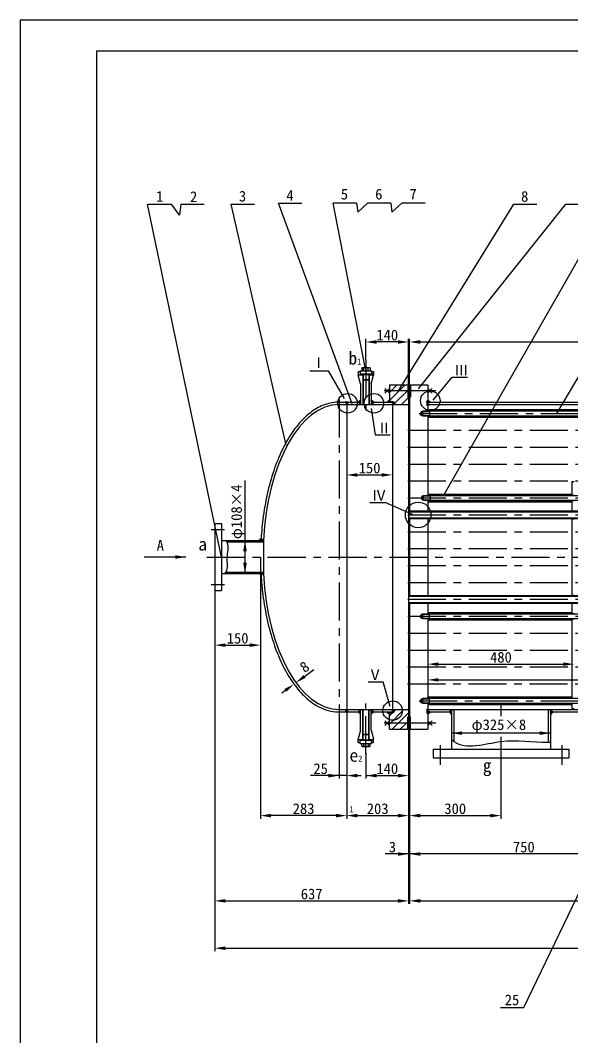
# Model space of a CAD drawing. Extents: x -6305 to 2454, y -6155 to 5940.
# Drawn here: x -6305 to -4496, y 2607 to 5940 of the extents above; entities that cross this region are included whole.
import ezdxf

# ---------------------------------------------------------------- set-up
doc = ezdxf.new("R2010")
doc.units = 0
doc.header["$LTSCALE"] = 50
doc.header["$MEASUREMENT"] = 0
doc.linetypes.add('CENTER', pattern=[50.8, 31.75, -6.35, 6.35, -6.35])
doc.linetypes.add('CENTERX2', pattern=[4, 2.5, -0.5, 0.5, -0.5])
doc.layers.get('0').update_dxf_attribs({"linetype": 'CONTINUOUS'})
doc.layers.get('DEFPOINTS').update_dxf_attribs({"linetype": 'CONTINUOUS'})
doc.layers.add('LAYER1', color=7, linetype='CONTINUOUS')
doc.styles.add('2', font='SIMKAI.TTF')
doc.styles.get("Standard").update_dxf_attribs({"font": 'SIMFANG.TTF'})
doc.styles.add('style1', font='SIMFANG.TTF')
doc.styles.add('yu', font='SIMKAI.TTF')
doc.dimstyles.get("Standard").update_dxf_attribs({"dimtxt": 35, "dimasz": 35, "dimexe": 10, "dimexo": 0, "dimgap": 5, "dimtad": 1, "dimdec": 0, "dimzin": 0, "dimdsep": 46, "dimtxsty": 'Standard', "dimcen": 0.09, "dimadec": 0, "dimazin": 0, "dimtfac": 1, "dimtdec": 0, "dimtofl": 0, "dimtmove": 0, "dimatfit": 3, "dimfxl": 0, "dimtolj": 1, "dimtzin": 0, "dimarcsym": 0})
doc.dimstyles.new('STANDARD_WS$7', dxfattribs={"dimscale": 100, "dimtxt": 0.18, "dimasz": 0.18, "dimexe": 0.18, "dimexo": 0.0625, "dimgap": 0.09, "dimtad": 0, "dimtih": 1, "dimtoh": 1, "dimdec": 4, "dimzin": 0, "dimdsep": 46, "dimtxsty": 'Standard', "dimcen": 0.09, "dimclrt": 4, "dimadec": 0, "dimazin": 0, "dimtfac": 1, "dimtdec": 4, "dimtofl": 0, "dimtmove": 0, "dimatfit": 3, "dimfxl": 0, "dimtolj": 1, "dimtzin": 0, "dimarcsym": 0})
pattern_1 = [(45, (-2.5, 0), (-0.0883883476, 0.0883883476), [])]
pattern_2 = [(45, (-2.5, 0), (-1.3258252, 1.3258252), []), (135, (-2.5, 0), (-1.3258252, -1.3258252), [])]
pattern_3 = [(45, (-2.5, 0), (-13.25825, 13.25825), [])]

# ---------------------------------------------------------------- blocks, each defined once
blk = doc.blocks.new('*D54')
at = {"color": 0, "lineweight": -2}
for p, q in [((-5028.2, 3657.5), (-5028.2, 3322)), ((-4728.2, 3487), (-4728.2, 3322)), ((-4993.2, 3332), (-4763.2, 3332))]:
    blk.add_line(p, q, dxfattribs=at)
at = {"color": 0}
for points in [[(-4993.2, 3337.9), (-4993.2, 3326.2), (-5028.2, 3332)], [(-4763.2, 3337.9), (-4763.2, 3326.2), (-4728.2, 3332)]]:
    blk.add_solid(points, dxfattribs=at)
at = {"layer": 'DEFPOINTS', "color": 0}
for p in [(-5028.2, 3657.5), (-4728.2, 3487), (-4728.2, 3332)]:
    blk.add_point(p, dxfattribs=at)
at = {"color": 0, "insert": (-4878.2, 3354.5), "char_height": 35, "attachment_point": 5}
blk.add_mtext('\\A1;300', dxfattribs=at)
blk = doc.blocks.new('*D57')
at = {"color": 0, "lineweight": -2}
for p, q in [((-5517.2, 3680), (-5517.2, 3322)), ((-5234.2, 3680), (-5234.2, 3322)), ((-5269.2, 3332), (-5482.2, 3332))]:
    blk.add_line(p, q, dxfattribs=at)
at = {"color": 0}
for points in [[(-5482.2, 3337.9), (-5482.2, 3326.2), (-5517.2, 3332)], [(-5269.2, 3337.9), (-5269.2, 3326.2), (-5234.2, 3332)]]:
    blk.add_solid(points, dxfattribs=at)
at = {"layer": 'DEFPOINTS', "color": 0}
for p in [(-5517.2, 3680), (-5234.2, 3680), (-5517.2, 3332)]:
    blk.add_point(p, dxfattribs=at)
at = {"color": 0, "insert": (-5375.7, 3354.5), "char_height": 35, "attachment_point": 5}
blk.add_mtext('\\A1;283', dxfattribs=at)
blk = doc.blocks.new('*D58')
at = {"color": 0, "lineweight": -2}
for p, q in [((-5171.2, 4826.7), (-5171.2, 4895.2)), ((-5066.2, 4885.2), (-5136.2, 4885.2)), ((-5031.2, 4702.5), (-5031.2, 4895.2))]:
    blk.add_line(p, q, dxfattribs=at)
at = {"color": 0}
for points in [[(-5136.2, 4891.1), (-5136.2, 4879.4), (-5171.2, 4885.2)], [(-5066.2, 4891.1), (-5066.2, 4879.4), (-5031.2, 4885.2)]]:
    blk.add_solid(points, dxfattribs=at)
at = {"layer": 'DEFPOINTS', "color": 0}
for p in [(-5171.2, 4885.2), (-5171.2, 4826.7), (-5031.2, 4702.5)]:
    blk.add_point(p, dxfattribs=at)
at = {"color": 0, "insert": (-5101.2, 4907.7), "char_height": 35, "attachment_point": 5}
blk.add_mtext('\\A1;140', dxfattribs=at)
blk = doc.blocks.new('*D60')
at = {"color": 0, "lineweight": -2}
for p, q in [((-5667.2, 4070), (-5667.2, 3881)), ((-5517.2, 4070), (-5517.2, 3881)), ((-5632.2, 3891), (-5552.2, 3891))]:
    blk.add_line(p, q, dxfattribs=at)
at = {"color": 0}
for points in [[(-5632.2, 3896.9), (-5632.2, 3885.2), (-5667.2, 3891)], [(-5552.2, 3896.9), (-5552.2, 3885.2), (-5517.2, 3891)]]:
    blk.add_solid(points, dxfattribs=at)
at = {"layer": 'DEFPOINTS', "color": 0}
for p in [(-5667.2, 4070), (-5517.2, 4070), (-5517.2, 3891)]:
    blk.add_point(p, dxfattribs=at)
at = {"color": 0, "insert": (-5592.2, 3913.5), "char_height": 35, "attachment_point": 5}
blk.add_mtext('\\A1;150', dxfattribs=at)
blk = doc.blocks.new('*D63')
at = {"color": 0, "lineweight": -2}
for p, q in [((-2028.2, 3332), (-2028.2, 3042.4)), ((-5028.2, 3206.2), (-5028.2, 3042.4)), ((-4993.2, 3052.4), (-2063.2, 3052.4))]:
    blk.add_line(p, q, dxfattribs=at)
at = {"color": 0}
for points in [[(-4993.2, 3058.3), (-4993.2, 3046.6), (-5028.2, 3052.4)], [(-2063.2, 3058.3), (-2063.2, 3046.6), (-2028.2, 3052.4)]]:
    blk.add_solid(points, dxfattribs=at)
at = {"layer": 'DEFPOINTS', "color": 0}
for p in [(-2028.2, 3332), (-5028.2, 3206.2), (-2028.2, 3052.4)]:
    blk.add_point(p, dxfattribs=at)
at = {"color": 0, "insert": (-3528.2, 3074.9), "char_height": 35, "attachment_point": 5}
blk.add_mtext('\\A1;3000', dxfattribs=at)
blk = doc.blocks.new('*D64')
at = {"color": 0, "lineweight": -2}
for p, q in [((-5234.2, 3345.2), (-5234.2, 3322)), ((-5031.2, 3345.2), (-5031.2, 3322)), ((-5199.2, 3332), (-5066.2, 3332))]:
    blk.add_line(p, q, dxfattribs=at)
at = {"color": 0}
for points in [[(-5199.2, 3337.9), (-5199.2, 3326.2), (-5234.2, 3332)], [(-5066.2, 3337.9), (-5066.2, 3326.2), (-5031.2, 3332)]]:
    blk.add_solid(points, dxfattribs=at)
at = {"layer": 'DEFPOINTS', "color": 0}
for p in [(-5234.2, 3345.2), (-5031.2, 3345.2), (-5031.2, 3332)]:
    blk.add_point(p, dxfattribs=at)
at = {"color": 0, "insert": (-5132.7, 3354.5), "char_height": 35, "attachment_point": 5}
blk.add_mtext('\\A1;203', dxfattribs=at)
blk = doc.blocks.new('*D66')
at = {"color": 0, "lineweight": -2}
for p, q in [((-5031.2, 3196), (-5031.2, 3042.4)), ((-5667.2, 3071.8), (-5667.2, 3042.4)), ((-5632.2, 3052.4), (-5066.2, 3052.4))]:
    blk.add_line(p, q, dxfattribs=at)
at = {"color": 0}
for points in [[(-5632.2, 3058.3), (-5632.2, 3046.6), (-5667.2, 3052.4)], [(-5066.2, 3058.3), (-5066.2, 3046.6), (-5031.2, 3052.4)]]:
    blk.add_solid(points, dxfattribs=at)
at = {"layer": 'DEFPOINTS', "color": 0}
for p in [(-5031.2, 3196), (-5667.2, 3071.8), (-5031.2, 3052.4)]:
    blk.add_point(p, dxfattribs=at)
at = {"color": 0, "insert": (-5349.2, 3074.9), "char_height": 35, "attachment_point": 5}
blk.add_mtext('\\A1;637', dxfattribs=at)
blk = doc.blocks.new('*D67')
at = {"color": 0, "lineweight": -2}
for p, q in [((-5028.2, 4702.5), (-5028.2, 4895.2)), ((-4993.2, 4885.2), (-3563.2, 4885.2)), ((-3528.2, 4885.2), (-3528.2, 4895.2))]:
    blk.add_line(p, q, dxfattribs=at)
at = {"color": 0}
for points in [[(-4993.2, 4891.1), (-4993.2, 4879.4), (-5028.2, 4885.2)], [(-3563.2, 4891.1), (-3563.2, 4879.4), (-3528.2, 4885.2)]]:
    blk.add_solid(points, dxfattribs=at)
at = {"layer": 'DEFPOINTS', "color": 0}
for p in [(-3528.2, 4885.2), (-3528.2, 4885.2), (-5028.2, 4702.5)]:
    blk.add_point(p, dxfattribs=at)
at = {"color": 0, "insert": (-4278.2, 4907.7), "char_height": 35, "attachment_point": 5}
blk.add_mtext('\\A1;1500', dxfattribs=at)

msp = doc.modelspace()

# ---------------------------------------------------------------- hatches: boundary and pattern name
h = msp.add_hatch()
h.set_pattern_fill('ANSI31', color=4, scale=150, style=0)
h.set_pattern_definition(pattern_3)
h.paths.add_polyline_path([(-5068.1, 4725), (-5055.7, 4745), (-5094.2, 4745), (-5094.2, 4725)])
h.paths.add_polyline_path([(-5034.2, 4725), (-5034.2, 4745), (-5055.7, 4745), (-5068.1, 4725)])
h.paths.add_polyline_path([(-5031.2, 4680), (-5031.2, 4702.5), (-5034.2, 4705.5), (-5034.2, 4725), (-5094.2, 4725), (-5094.2, 4695.2), (-5091.2, 4690), (-5081.2, 4690), (-5075.4, 4680)])
h = msp.add_hatch()
h.set_pattern_fill('ANSI37', color=4, scale=15, style=0)
h.set_pattern_definition(pattern_2)
h.paths.add_polyline_path([(-5028.2, 4702.5), (-5031.2, 4702.5), (-5031.2, 4680), (-5028.2, 4680)])
h = msp.add_hatch()
h.set_pattern_fill('ANSI31', color=4, style=0)
h.set_pattern_definition(pattern_1)
h.paths.add_polyline_path([(-5234.2, 4688.7, 0.074976), (-5238.8, 4688), (-5234.2, 4680)])
h.paths.add_polyline_path([(-5229.5, 4688, 0.074976), (-5234.2, 4688.7), (-5234.2, 4680)])
h = msp.add_hatch()
h.set_pattern_fill('ANSI31', color=4, style=0)
h.set_pattern_definition(pattern_1)
h.paths.add_polyline_path([(-5188.7, 4694), (-5196.7, 4688), (-5188.7, 4680)])
h = msp.add_hatch()
h.set_pattern_fill('ANSI31', color=4, style=0)
h.set_pattern_definition(pattern_1)
h.paths.add_polyline_path([(-5153.7, 4694), (-5153.7, 4680), (-5145.7, 4688)])
h = msp.add_hatch()
h.set_pattern_fill('ANSI31', color=4, style=0)
h.set_pattern_definition(pattern_1)
h.paths.add_polyline_path([(-5094.2, 4695.2), (-5102.2, 4688), (-5091.2, 4688), (-5091.2, 4690)])
h.paths.add_polyline_path([(-5081.2, 4690), (-5084.2, 4690), (-5084.2, 4688), (-5084.2, 4680), (-5075.4, 4680)])
h = msp.add_hatch()
h.set_pattern_fill('ANSI31', color=4, style=0)
h.set_pattern_definition(pattern_1)
h.paths.add_polyline_path([(-4971.2, 4682), (-4960.8, 4688), (-4958.9, 4688), (-4968.2, 4694), (-4971.2, 4691)])
h = msp.add_hatch()
h.set_pattern_fill('ANSI31', color=4, style=0)
h.set_pattern_definition(pattern_1)
h.paths.add_polyline_path([(-5515.4, 4239.5), (-5521.4, 4234), (-5507.7, 4234)])
h = msp.add_hatch()
h.set_pattern_fill('ANSI31', color=4, style=0)
h.set_pattern_definition(pattern_1)
h.paths.add_polyline_path([(-5517.2, 4126), (-5517.2, 4122.1), (-5515.4, 4120.5), (-5507.7, 4126)])
h.paths.add_polyline_path([(-5521.4, 4126), (-5517.2, 4122.1), (-5517.2, 4126)])
h = msp.add_hatch()
h.set_pattern_fill('ANSI31', color=4, style=0)
h.set_pattern_definition(pattern_1)
h.paths.add_polyline_path([(-5234.2, 3680), (-5238.8, 3672, 0.150801), (-5229.5, 3672)])
h = msp.add_hatch()
h.set_pattern_fill('ANSI31', color=4, style=0)
h.set_pattern_definition(pattern_1)
h.paths.add_polyline_path([(-5188.7, 3680), (-5196.7, 3672), (-5188.7, 3666)])
h.paths.add_polyline_path([(-5153.7, 3680), (-5153.7, 3666), (-5145.7, 3672)])
h = msp.add_hatch()
h.set_pattern_fill('ANSI31', color=4, style=0)
h.set_pattern_definition(pattern_1)
h.paths.add_polyline_path([(-5075.4, 3680), (-5084.2, 3680), (-5084.2, 3672), (-5084.2, 3670), (-5081.2, 3670)])
h.paths.add_polyline_path([(-5091.2, 3672), (-5102.2, 3672), (-5094.2, 3664.8), (-5091.2, 3670)])
h = msp.add_hatch()
h.set_pattern_fill('ANSI31', color=4, scale=150, style=0)
h.set_pattern_definition(pattern_3)
h.paths.add_polyline_path([(-5034.2, 3654.5), (-5031.2, 3657.5), (-5031.2, 3680), (-5075.4, 3680), (-5081.2, 3670), (-5091.2, 3670), (-5094.2, 3664.8), (-5094.2, 3635), (-5034.2, 3635)])
h.paths.add_polyline_path([(-5094.2, 3635), (-5094.2, 3615), (-5034.2, 3615), (-5034.2, 3635)])
h = msp.add_hatch()
h.set_pattern_fill('ANSI37', color=4, scale=15, style=0)
h.set_pattern_definition(pattern_2)
h.paths.add_polyline_path([(-5028.2, 3680), (-5031.2, 3680), (-5031.2, 3657.5), (-5028.2, 3657.5)])
h = msp.add_hatch()
h.set_pattern_fill('ANSI31', color=4, style=0)
h.set_pattern_definition(pattern_1)
h.paths.add_polyline_path([(-4958.9, 3672), (-4960.8, 3672), (-4971.2, 3678), (-4971.2, 3669), (-4968.2, 3666)])
h = msp.add_hatch()
h.set_pattern_fill('ANSI31', color=4, style=0)
h.set_pattern_definition(pattern_1)
h.paths.add_polyline_path([(-4890.7, 3680), (-4898.5, 3672), (-4890.7, 3664)])
h = msp.add_hatch()
h.set_pattern_fill('ANSI31', color=4, style=0)
h.set_pattern_definition(pattern_1)
h.paths.add_polyline_path([(-4565.7, 3664), (-4557.8, 3672), (-4565.7, 3680)])

# ---------------------------------------------------------------- linework, layer by layer
at = {"color": 1}
for p, q in [((-6055.2, 5840), (2004.8, 5840)), ((-6055.2, 5840), (-6055.2, 100)), ((-5885.9, 5337.6), (-5809.6, 5337.6)), ((-5778, 5337.6), (-5701.7, 5337.6)), ((-5613.5, 5337.6), (-5537.2, 5337.6)), ((-5457.8, 5340), (-5381.5, 5340)), ((-5202.7, 5340), (-5279.1, 5340)), ((-5090, 5340), (-5166.4, 5340)), ((-4977.4, 5340), (-5053.7, 5340)), ((-4687.3, 5337.6), (-4611, 5337.6)), ((-4515.9, 5337.6), (-4439.6, 5337.6)), ((-5183.6, 4801), (-5158.7, 4801)), ((-5178.8, 4791), (-5178.8, 4799.5)), ((-5163.5, 4791), (-5163.5, 4799.5)), ((-5163.5, 4791), (-5163.5, 4799.5)), ((-5196.2, 4788), (-5196.2, 4776)), ((-5196.2, 4788), (-5189.7, 4788)), ((-5196.2, 4778), (-5181.8, 4778)), ((-5188.7, 4748), (-5196.2, 4776)), ((-5190.2, 4788), (-5190.2, 4778)), ((-5190.2, 4781), (-5152.2, 4781)), ((-5189.7, 4791), (-5189.7, 4781)), ((-5189.7, 4791), (-5152.7, 4791)), ((-5189.7, 4781), (-5152.7, 4781)), ((-5185.2, 4799.4), (-5185.2, 4791)), ((-5181.8, 4779), (-5160.6, 4779)), ((-5181.8, 4779), (-5181.8, 4762.5)), ((-5180.6, 4779), (-5180.6, 4781)), ((-5180.3, 4779), (-5180.3, 4680)), ((-5162.1, 4779), (-5162.1, 4680)), ((-5161.7, 4779), (-5161.7, 4781)), ((-5160.6, 4779), (-5160.6, 4762.5)), ((-5160.6, 4778), (-5146.2, 4778)), ((-5157.2, 4799.4), (-5157.2, 4791)), ((-5153.7, 4748), (-5146.2, 4776)), ((-5152.7, 4791), (-5152.7, 4781)), ((-5152.7, 4788), (-5146.2, 4788)), ((-5152.2, 4788), (-5152.2, 4778)), ((-5146.2, 4788), (-5146.2, 4776)), ((-5188.7, 4748), (-5188.7, 4680)), ((-5181.8, 4762.5), (-5180.3, 4761)), ((-5181.8, 4762.5), (-5160.6, 4762.5)), ((-5180.3, 4761), (-5162.1, 4761)), ((-5160.6, 4762.5), (-5162.1, 4761)), ((-5153.7, 4748), (-5153.7, 4680)), ((-5094.2, 4745), (-5094.2, 4695.2)), ((-5094.2, 4745), (-5034.2, 4745)), ((-5034.2, 4745), (-5034.2, 4705.5)), ((-5025.2, 4745), (-5025.2, 4705.5)), ((-5025.2, 4745), (-4968.2, 4745)), ((-4968.2, 4745), (-4968.2, 4694)), ((-5034.2, 4705.5), (-5031.2, 4702.5)), ((-5031.2, 4702.5), (-5031.2, 3657.5)), ((-5031.2, 4702.5), (-5028.2, 4702.5)), ((-5025.2, 4705.5), (-5028.2, 4702.5)), ((-5028.2, 4702.5), (-5028.2, 4331)), ((-5259.2, 4688), (-5238.8, 4688)), ((-5259.2, 4680), (-5028.2, 4680)), ((-5238.8, 4688), (-5234.2, 4680)), ((-5229.5, 4688), (-5234.2, 4680)), ((-5234.2, 4680), (-5234.2, 3680)), ((-5229.5, 4688), (-5196.7, 4688)), ((-5196.7, 4688), (-5188.7, 4694)), ((-5188.7, 4680), (-5196.7, 4688)), ((-5145.7, 4688), (-5153.7, 4694)), ((-5153.7, 4680), (-5145.7, 4688)), ((-5145.7, 4688), (-5084.2, 4688)), ((-5102.2, 4688), (-5094.2, 4695.2)), ((-5094.2, 4695.2), (-5091.2, 4690)), ((-5091.2, 4690), (-5081.2, 4690)), ((-5084.2, 4688), (-5084.2, 3672)), ((-5081.2, 4690), (-5075.4, 4680)), ((-4971.2, 4691), (-4968.2, 4694)), ((-4971.2, 4691), (-4971.2, 4678.5)), ((-4971.2, 4682), (-4960.8, 4688)), ((-4971.2, 4680), (-2085.2, 4680)), ((-4971.2, 4678.5), (-4968.2, 4678.5)), ((-4968.2, 4694), (-4958.9, 4688)), ((-4968.2, 4680), (-4968.2, 4659.1)), ((-4960.8, 4688), (-3553.7, 4688)), ((-4989.2, 4657.6), (-4992.9, 4651.1)), ((-4989.2, 4644.6), (-4992.9, 4651.1)), ((-4989.2, 4657.6), (-4989.2, 4644.6)), ((-4985.7, 4657.6), (-4984.2, 4659.1)), ((-4985.7, 4657.6), (-4985.7, 4644.6)), ((-4985.7, 4644.6), (-4984.2, 4643.1)), ((-4984.2, 4659.1), (-3048.2, 4659.1)), ((-4984.2, 4643.1), (-4984.2, 4659.1)), ((-4984.2, 4643.1), (-3048.2, 4643.1)), ((-4968.2, 4663.6), (-4016.2, 4663.6)), ((-4968.2, 4661.1), (-4016.2, 4661.1)), ((-4968.2, 4643.1), (-4968.2, 4382)), ((-4968.2, 4641.1), (-4016.2, 4641.1)), ((-4968.2, 4638.6), (-4016.2, 4638.6)), ((-4963.2, 4659.1), (-4963.2, 4643.1)), ((-4496.2, 4427.7), (-4496.2, 4382)), ((-4496.2, 4427.7), (-4488.2, 4427.7)), ((-4986.7, 4380.5), (-4990.4, 4374)), ((-4986.7, 4367.5), (-4990.4, 4374)), ((-4986.7, 4380.5), (-4986.7, 4367.5)), ((-4983.2, 4380.5), (-4981.7, 4382)), ((-4983.2, 4380.5), (-4983.2, 4367.5)), ((-4983.2, 4367.5), (-4981.7, 4366)), ((-4981.7, 4382), (-2568.2, 4382)), ((-4968.2, 4386.5), (-4496.2, 4386.5)), ((-4968.2, 4384), (-4496.2, 4384)), ((-4960.7, 4382), (-4960.7, 4366)), ((-4496.2, 4383), (-4488.2, 4383)), ((-4981.7, 4366), (-2568.2, 4366)), ((-4968.2, 4366), (-4968.2, 4331)), ((-4968.2, 4364), (-4496.2, 4364)), ((-4968.2, 4361.5), (-4496.2, 4361.5)), ((-4496.2, 4366), (-4496.2, 4331)), ((-4496.2, 4365), (-4488.2, 4365)), ((-5030.7, 4331), (-2025.7, 4331)), ((-5030.7, 4331), (-5030.7, 4306)), ((-5030.7, 4328.5), (-2025.7, 4328.5)), ((-5030.7, 4308.5), (-2025.7, 4308.5)), ((-5030.7, 4306), (-2025.7, 4306)), ((-5028.2, 4306), (-5028.2, 4053.9)), ((-4968.2, 4306), (-4968.2, 4053.9)), ((-4496.2, 4331.5), (-4488.2, 4331.5)), ((-4496.2, 4306), (-4496.2, 4053.9)), ((-4496.2, 4305.5), (-4488.2, 4305.5)), ((-5667.2, 4290), (-5667.2, 4070)), ((-5667.2, 4290), (-5645.2, 4290)), ((-5645.2, 4290), (-5645.2, 4070)), ((-5645.2, 4234), (-5507.7, 4234)), ((-5515.4, 4239.5), (-5521.4, 4234)), ((-5507.7, 4234), (-5515.4, 4239.5)), ((-5507.7, 4234), (-5507.7, 4126)), ((-5627.5, 4230), (-5507.7, 4230)), ((-5645.2, 4126), (-5507.7, 4126)), ((-5631.1, 4130), (-5507.7, 4130)), ((-5515.4, 4120.5), (-5521.4, 4126)), ((-5507.7, 4126), (-5515.4, 4120.5)), ((-5667.2, 4070), (-5645.2, 4070)), ((-5030.7, 4053.9), (-2025.7, 4053.9)), ((-5030.7, 4028.9), (-5030.7, 4053.9)), ((-5030.7, 4051.4), (-2025.7, 4051.4)), ((-4496.2, 4054.4), (-4488.2, 4054.4)), ((-5030.7, 4031.4), (-2025.7, 4031.4)), ((-5030.7, 4028.9), (-2025.7, 4028.9)), ((-5028.2, 4028.9), (-5028.2, 3657.5)), ((-4968.2, 4028.9), (-4968.2, 3994)), ((-4496.2, 4028.9), (-4496.2, 3994)), ((-4496.2, 4028.4), (-4488.2, 4028.4)), ((-4989.2, 3992.5), (-4992.9, 3986)), ((-4989.2, 3979.5), (-4992.9, 3986)), ((-4989.2, 3979.5), (-4989.2, 3992.5)), ((-4985.7, 3992.5), (-4984.2, 3994)), ((-4985.7, 3979.5), (-4985.7, 3992.5)), ((-4985.7, 3979.5), (-4984.2, 3978)), ((-4984.2, 3994), (-2568.2, 3994)), ((-4984.2, 3978), (-4984.2, 3994)), ((-4984.2, 3978), (-2568.2, 3978)), ((-4968.2, 3998.5), (-4496.2, 3998.5)), ((-4968.2, 3996), (-4496.2, 3996)), ((-4968.2, 3978), (-4968.2, 3716.9)), ((-4968.2, 3976), (-4496.2, 3976)), ((-4968.2, 3973.5), (-4496.2, 3973.5)), ((-4963.2, 3978), (-4963.2, 3994)), ((-4496.2, 3995), (-4488.2, 3995)), ((-4496.2, 3978), (-4496.2, 3716.9)), ((-4496.2, 3977), (-4488.2, 3977)), ((-4989.2, 3715.4), (-4992.9, 3708.9)), ((-4989.2, 3702.4), (-4992.9, 3708.9)), ((-4989.2, 3702.4), (-4989.2, 3715.4)), ((-4985.7, 3715.4), (-4984.2, 3716.9)), ((-4985.7, 3702.4), (-4985.7, 3715.4)), ((-4985.7, 3702.4), (-4984.2, 3700.9)), ((-4984.2, 3716.9), (-2568.2, 3716.9)), ((-4984.2, 3700.9), (-4984.2, 3716.9)), ((-4984.2, 3700.9), (-2568.2, 3700.9)), ((-4968.2, 3728.6), (-4968.2, 3716.9)), ((-4968.2, 3721.4), (-4496.2, 3721.4)), ((-4968.2, 3718.9), (-4496.2, 3718.9)), ((-4968.2, 3700.9), (-4968.2, 3680)), ((-4963.2, 3700.9), (-4963.2, 3716.9)), ((-4496.2, 3700.9), (-4496.2, 3683)), ((-5259.2, 3680), (-5028.2, 3680)), ((-5259.2, 3672), (-5238.8, 3672)), ((-5238.8, 3672), (-5234.2, 3680)), ((-5229.5, 3672), (-5234.2, 3680)), ((-5229.5, 3672), (-5196.7, 3672)), ((-5188.7, 3680), (-5196.7, 3672)), ((-5196.7, 3672), (-5188.7, 3666)), ((-5188.7, 3612), (-5188.7, 3680)), ((-5180.3, 3581), (-5180.3, 3680)), ((-5162.1, 3581), (-5162.1, 3680)), ((-5153.7, 3612), (-5153.7, 3680)), ((-5153.7, 3680), (-5145.7, 3672)), ((-5145.7, 3672), (-5153.7, 3666)), ((-5145.7, 3672), (-5084.2, 3672)), ((-5102.2, 3672), (-5094.2, 3664.8)), ((-5094.2, 3664.8), (-5091.2, 3670)), ((-5091.2, 3670), (-5081.2, 3670)), ((-5081.2, 3670), (-5075.4, 3680)), ((-4971.2, 3681.5), (-4968.2, 3681.5)), ((-4971.2, 3681.5), (-4968.2, 3681.5)), ((-4971.2, 3681.5), (-4971.2, 3669)), ((-4971.2, 3680), (-2085.2, 3680)), ((-4971.2, 3678), (-4960.8, 3672)), ((-4971.2, 3669), (-4968.2, 3666)), ((-4968.2, 3698.9), (-4496.2, 3698.9)), ((-4968.2, 3696.4), (-4496.2, 3696.4)), ((-4968.2, 3666), (-4958.9, 3672)), ((-4959, 3672), (-4898.4, 3671.9)), ((-4890.7, 3680), (-4898.5, 3672)), ((-4898.5, 3672), (-4890.7, 3664)), ((-4890.7, 3680), (-4890.7, 3550)), ((-4882.7, 3680), (-4882.7, 3575.4)), ((-4573.7, 3680), (-4573.7, 3572.5)), ((-4565.7, 3680), (-4565.7, 3550)), ((-4565.7, 3680), (-4557.8, 3672)), ((-4557.8, 3672), (-4565.7, 3664)), ((-4557.8, 3672), (-2498.5, 3672)), ((-4496.2, 3683), (-4488.2, 3683)), ((-5094.2, 3615), (-5094.2, 3664.8)), ((-5034.2, 3654.5), (-5031.2, 3657.5)), ((-5034.2, 3615), (-5034.2, 3654.5)), ((-5031.2, 3657.5), (-5028.2, 3657.5)), ((-5025.2, 3654.5), (-5028.2, 3657.5)), ((-5025.2, 3615), (-5025.2, 3654.5)), ((-4968.2, 3666), (-4968.2, 3615)), ((-5188.7, 3612), (-5196.2, 3584)), ((-5153.7, 3612), (-5146.2, 3584)), ((-5094.2, 3615), (-5034.2, 3615)), ((-5025.2, 3615), (-4968.2, 3615)), ((-5196.2, 3572), (-5196.2, 3584)), ((-5196.2, 3582), (-5181.8, 3582)), ((-5196.2, 3572), (-5189.7, 3572)), ((-5190.2, 3572), (-5190.2, 3582)), ((-5190.2, 3579), (-5152.2, 3579)), ((-5189.7, 3579), (-5152.7, 3579)), ((-5189.7, 3569), (-5189.7, 3579)), ((-5189.7, 3569), (-5152.7, 3569)), ((-5185.2, 3560.6), (-5185.2, 3569)), ((-5181.8, 3597.5), (-5180.3, 3599)), ((-5181.8, 3597.5), (-5160.6, 3597.5)), ((-5181.8, 3581), (-5181.8, 3597.5)), ((-5181.8, 3581), (-5160.6, 3581)), ((-5180.6, 3581), (-5180.6, 3579)), ((-5180.3, 3599), (-5162.1, 3599)), ((-5178.8, 3569), (-5178.8, 3560.4)), ((-5163.5, 3569), (-5163.5, 3560.4)), ((-5163.5, 3569), (-5163.5, 3560.4)), ((-5160.6, 3597.5), (-5162.1, 3599)), ((-5161.7, 3581), (-5161.7, 3579)), ((-5160.6, 3581), (-5160.6, 3597.5)), ((-5160.6, 3582), (-5146.2, 3582)), ((-5157.2, 3560.6), (-5157.2, 3569)), ((-5152.7, 3569), (-5152.7, 3579)), ((-5152.7, 3572), (-5146.2, 3572)), ((-5152.2, 3572), (-5152.2, 3582)), ((-5146.2, 3572), (-5146.2, 3584)), ((-5183.6, 3559), (-5158.7, 3559)), ((-4950.7, 3550), (-4950.7, 3522)), ((-4950.7, 3550), (-4505.7, 3550)), ((-4505.7, 3550), (-4505.7, 3522)), ((-4950.7, 3522), (-4505.7, 3522)), ((-4729.9, 2702.9), (-4653.7, 2702.9))]:
    msp.add_line(p, q, dxfattribs=at)
at = {"color": 4}
for p, q in [((-5645.2, 4180), (-5888.4, 5337.6)), ((-5783.3, 5301.2), (-5809.6, 5337.6)), ((-5778, 5337.6), (-5783.3, 5301.2)), ((-5432.5, 4546.6), (-5613.5, 5337.6)), ((-5216.5, 4682.5), (-5457.8, 5340)), ((-5171.2, 4791), (-5279.1, 5340)), ((-5202.7, 5340), (-5198.3, 5311.1)), ((-5198.3, 5311.1), (-5166.4, 5340)), ((-5090, 5340), (-5085.7, 5311.1)), ((-5085.7, 5311.1), (-5053.7, 5340)), ((-4687.3, 5337.6), (-5065.6, 4725)), ((-4998.7, 4731.8), (-4515.9, 5337.6)), ((-4914.7, 4385.2), (-4370.9, 5337.6)), ((-4545.1, 4651.1), (-4136.9, 5337.6)), ((-5355.8, 4790.2), (-5294.9, 4790.2)), ((-5294.9, 4790.2), (-5242.7, 4699.5)), ((-5181.8, 4781), (-5181.8, 4680)), ((-5160.6, 4781), (-5160.6, 4680)), ((-4942, 4725), (-5111, 4725)), ((-5091.2, 4690), (-5091.2, 4688)), ((-5084.2, 4688), (-5084.2, 4690)), ((-4989.2, 4657.6), (-4963.2, 4657.6)), ((-4989.2, 4644.6), (-4963.2, 4644.6)), ((-5199.2, 4449.2), (-5119.2, 4449.2)), ((-5568, 4431.1), (-5568, 4126)), ((-4986.7, 4380.5), (-4960.7, 4380.5)), ((-4986.7, 4367.5), (-4960.7, 4367.5)), ((-5517.2, 4180), (-5517.2, 3332)), ((-4989.2, 3992.5), (-4963.2, 3992.5)), ((-4989.2, 3979.5), (-4963.2, 3979.5)), ((-5667.2, 3881), (-5667.2, 2887.1)), ((-5372.5, 3788.5), (-5341.8, 3810.8)), ((-4933.2, 3828.7), (-4523.2, 3828.7)), ((-4933.2, 3777.1), (-2603.2, 3777.1)), ((-5435.6, 3742.7), (-5447.4, 3734)), ((-4989.2, 3715.4), (-4963.2, 3715.4)), ((-4989.2, 3702.4), (-4963.2, 3702.4)), ((-5181.8, 3579), (-5181.8, 3680)), ((-5160.6, 3579), (-5160.6, 3680)), ((-5091.2, 3670), (-5091.2, 3672)), ((-5084.2, 3672), (-5084.2, 3670)), ((-5259.2, 3647.1), (-5259.2, 3453.2)), ((-4942, 3635), (-5111, 3635)), ((-5031.2, 3657.5), (-5031.2, 3196)), ((-4565.7, 3602.5), (-4890.7, 3602.5)), ((-5234.2, 3589.4), (-5234.2, 3453.2)), ((-5171.2, 3537.7), (-5171.2, 3453.2)), ((-4928.2, 3563.3), (-4928.2, 3498.2)), ((-4528.2, 3563.3), (-4528.2, 3498.2)), ((-4653.7, 2702.9), (-4278.2, 3482)), ((-5234.2, 3463.2), (-5353.4, 3463.2)), ((-5199.2, 3463.2), (-5187.1, 3463.2)), ((-5171.2, 3463.2), (-5164.2, 3463.2)), ((-5136.2, 3463.2), (-5066.2, 3463.2)), ((-5028.2, 3449.8), (-5028.2, 3196.2)), ((-4313.2, 3206.2), (-5108.5, 3206.2)), ((-5632.2, 2897.1), (-1389.2, 2897.1))]:
    msp.add_line(p, q, dxfattribs=at)
at = {"color": 2, "linetype": 'CENTERX2'}
for p, q in [((-5171.2, 4826.7), (-5171.2, 4660.6)), ((-5259.2, 4696.7), (-5259.2, 3647.1)), ((-4997, 4651.1), (-2998, 4651.1)), ((-5033.7, 4595.7), (-2022.7, 4595.7)), ((-5033.7, 4540.2), (-2022.7, 4540.2)), ((-5033.7, 4484.8), (-2022.7, 4484.8)), ((-5033.7, 4429.4), (-2022.7, 4429.4)), ((-5033.7, 4374), (-2513.1, 4374)), ((-5033.7, 4318.5), (-2022.7, 4318.5)), ((-5033.7, 4263.1), (-2022.9, 4263.1)), ((-5033.7, 4207.7), (-2325.8, 4207.7)), ((-5693.7, 4180), (-2326.7, 4180)), ((-5033.7, 4152.3), (-2322.2, 4152.3)), ((-5033.7, 4096.8), (-2022.6, 4096.8)), ((-5033.7, 4041.4), (-2022.7, 4041.4)), ((-5033.7, 3986), (-2022.7, 3986)), ((-5033.7, 3930.6), (-2022.7, 3930.6)), ((-5033.7, 3875.1), (-2021.9, 3875.1)), ((-5033.7, 3819.7), (-2022.7, 3819.7)), ((-5035, 3764.3), (-2022.3, 3764.3)), ((-4997, 3708.9), (-2519.3, 3708.9)), ((-5171.2, 3533.2), (-5171.2, 3699.3)), ((-4728.2, 3698.3), (-4728.2, 3658.5)), ((-4728.2, 3590), (-4728.2, 3487))]:
    msp.add_line(p, q, dxfattribs=at)
at = {"color": 4, "ltscale": 5}
for p, q in [((-4950.2, 4694.1), (-4887.8, 4769.5)), ((-4887.8, 4769.5), (-4838.1, 4769.5)), ((-5153.5, 4667.4), (-5141.2, 4580.4)), ((-5141.2, 4580.4), (-5091.5, 4580.4)), ((-5157.9, 4359.1), (-5108.2, 4359.1)), ((-5017.9, 4319.1), (-5108.2, 4359.1)), ((-5164, 3770.4), (-5114.3, 3770.4)), ((-5091.8, 3689.6), (-5114.3, 3770.4))]:
    msp.add_line(p, q, dxfattribs=at)
at = {"color": 2, "linetype": 'CENTER', "ltscale": 3}
for p, q in [((-5678.8, 4270), (-5635, 4270)), ((-5678.8, 4090), (-5635, 4090))]:
    msp.add_line(p, q, dxfattribs=at)
at = {"color": 2}
msp.add_lwpolyline([(-6305.2, 0), (2104.8, 0), (2104.8, 5940), (-6305.2, 5940)], close=True, dxfattribs=at)
at = {"color": 4}
for centre, radius in [((-5231.5, 4684.3), 32), ((-5145.1, 4684.3), 32), ((-4960.2, 4692.7), 32), ((-4999.8, 4318), 42), ((-5083.6, 3676.5), 32)]:
    msp.add_circle(centre, radius, dxfattribs=at)
at = {"color": 1}
for centre, radius, start, end in [((-5183.2, 4799), 1.99, 101.0004, 169.8821), ((-5182.8, 4794.5), 6.48, 51.1516, 91.2082), ((-5171.2, 4780), 21, 68.7277, 111.2723), ((-5159.5, 4794.5), 6.48, 88.7918, 128.8484), ((-5159.1, 4799), 1.99, 10.1179, 78.9996), ((-5234.2, 4673), 15.7, 72.8488, 107.1512), ((-5234.2, 3686.9), 15.7, 252.8488, 287.1512), ((-5183.2, 3560.9), 1.99, 190.1179, 258.9996), ((-5182.8, 3565.5), 6.48, 268.7918, 308.8484), ((-5171.2, 3580), 21, 248.7277, 291.2723), ((-5159.5, 3565.5), 6.48, 231.1516, 271.2082), ((-5159.1, 3560.9), 1.99, 281.0004, 349.8821)]:
    msp.add_arc(centre, radius, start, end, dxfattribs=at)
for start_param, end_param in [(0, 1.462585), (1.679007, 3.141593)]:
    msp.add_ellipse((-5259.2, 4180), major_axis=(0, 500), ratio=0.5, start_param=start_param, end_param=end_param, dxfattribs=at)
for points, knots in [([(-5259.2, 4688), (-5266.9, 4688), (-5274.7, 4687.3), (-5290.1, 4684.6), (-5297.8, 4682.6), (-5313, 4677.2), (-5320.5, 4673.8), (-5342.5, 4662), (-5356.6, 4651.7), (-5383.7, 4626.5), (-5396.5, 4611.7), (-5420.7, 4578), (-5432, 4559.1), (-5452.8, 4517.8), (-5462.3, 4495.4), (-5479.2, 4447.7), (-5486.6, 4422.5), (-5499, 4369.9), (-5504.1, 4342.5), (-5511.4, 4289.9), (-5513.9, 4264.8), (-5515.4, 4239.5)], [0, 0, 0, 0, 0.087594, 0.087594, 0.175189, 0.175189, 0.262783, 0.262783, 0.435771, 0.435771, 0.608759, 0.608759, 0.781746, 0.781746, 0.954734, 0.954734, 1.127722, 1.127722, 1.30071, 1.30071, 1.452516, 1.452516, 1.452516, 1.452516]), ([(-5515.4, 4120.5), (-5514.1, 4098.7), (-5512.1, 4077.1), (-5505.8, 4027.6), (-5501, 4000.1), (-5489.1, 3946.9), (-5482, 3921.4), (-5465.6, 3873.1), (-5456.4, 3850.3), (-5436.1, 3808.1), (-5424.9, 3788.8), (-5401.1, 3754.1), (-5388.4, 3738.7), (-5361.7, 3712.4), (-5347.7, 3701.5), (-5323.2, 3687.2), (-5313, 3682.6), (-5292.2, 3675.7), (-5281.6, 3673.4), (-5267.1, 3672.2), (-5263.1, 3672), (-5259.2, 3672)], [1.689076, 1.689076, 1.689076, 1.689076, 1.819673, 1.819673, 1.992661, 1.992661, 2.165649, 2.165649, 2.338637, 2.338637, 2.511624, 2.511624, 2.684612, 2.684612, 2.8576, 2.8576, 2.977309, 2.977309, 3.097017, 3.097017, 3.141593, 3.141593, 3.141593, 3.141593])]:
    msp.add_open_spline(points, degree=3, knots=knots, dxfattribs=at)
msp.add_open_spline([(-5635.7, 4126), (-5634.7, 4126.7), (-5622.5, 4135.5), (-5626.5, 4159), (-5626.8, 4191.6), (-5617.7, 4216.5), (-5628.9, 4232.1), (-5630.3, 4234)], degree=3, knots=[3.322785, 3.322785, 3.322785, 3.322785, 7.036547, 48.979966, 57.522742, 107.522742, 114.459001, 114.459001, 114.459001, 114.459001])
at = {"color": 4}
msp.add_spline([(-4890.7, 3581.6), (-4882.7, 3575.4), (-4728.2, 3574.9), (-4573.7, 3572.5), (-4565.7, 3572.5)], degree=3, dxfattribs=at)
for points in [[(-5199.2, 4455), (-5199.2, 4443.3), (-5234.2, 4449.2)], [(-5119.2, 4455), (-5119.2, 4443.3), (-5084.2, 4449.2)], [(-5573.9, 4199), (-5562.2, 4199), (-5568, 4234)], [(-5573.9, 4161), (-5562.2, 4161), (-5568, 4126)], [(-4933.2, 3834.5), (-4933.2, 3822.8), (-4968.2, 3828.7)], [(-4523.2, 3834.5), (-4523.2, 3822.8), (-4488.2, 3828.7)], [(-5375.9, 3793.2), (-5369.1, 3783.8), (-5400.8, 3767.9)], [(-4933.2, 3782.9), (-4933.2, 3771.3), (-4968.2, 3777.1)], [(-5439, 3747.4), (-5432.1, 3737.9), (-5407.3, 3763.2)], [(-4855.7, 3608.3), (-4855.7, 3596.7), (-4890.7, 3602.5)], [(-4600.7, 3608.3), (-4600.7, 3596.7), (-4565.7, 3602.5)], [(-5294.2, 3469), (-5294.2, 3457.3), (-5259.2, 3463.2)], [(-5199.2, 3469), (-5199.2, 3457.3), (-5234.2, 3463.2)], [(-5136.2, 3469), (-5136.2, 3457.3), (-5171.2, 3463.2)], [(-5066.2, 3469), (-5066.2, 3457.3), (-5031.2, 3463.2)], [(-5066.2, 3212), (-5066.2, 3200.3), (-5031.2, 3206.2)], [(-4993.2, 3212), (-4993.2, 3200.3), (-5028.2, 3206.2)], [(-5632.2, 2903), (-5632.2, 2891.3), (-5667.2, 2897.1)]]:
    msp.add_solid(points, dxfattribs=at)
at = {"layer": 'LAYER1', "color": 1}
for p, q in [((-5094.2, 4732.6), (-5108.8, 4717.3)), ((-5108.8, 4732.6), (-5094.2, 4717.3)), ((-4968.2, 4732.6), (-4953.5, 4717.3)), ((-4953.5, 4732.6), (-4968.2, 4717.3)), ((-5108.8, 3627.3), (-5094.2, 3642.6)), ((-5094.2, 3627.3), (-5108.8, 3642.6)), ((-4953.5, 3627.3), (-4968.2, 3642.6)), ((-4968.2, 3627.3), (-4953.5, 3642.6))]:
    msp.add_line(p, q, dxfattribs=at)

# ---------------------------------------------------------------- texts
at = {"color": 4}
for s, p in [('1', (-5859.8, 5345)), ('2', (-5748.3, 5344.2)), ('3', (-5588, 5345.8)), ('4', (-5432.3, 5348.2)), ('5', (-5253.6, 5352.5)), ('6', (-5140.9, 5352.5)), ('7', (-5028.3, 5352.5)), ('8', (-4662.2, 5345)), ('A', (-5857.7, 4200.8)), ('25', (-4715.7, 2710.3))]:
    msp.add_text(s, height=35, dxfattribs=at).set_placement(p)
at = {"color": 2}
for s, p in [('Ⅰ', (-5350.6, 4800.2)), ('Ⅲ', (-4882.2, 4775.3)), ('Ⅱ', (-5135.6, 4586.1)), ('Ⅳ', (-5152.3, 4364.8)), ('Ⅴ', (-5165, 3776.6))]:
    msp.add_text(s, height=35, dxfattribs=at).set_placement(p)
at = {"color": 4, "attachment_point": 5}
for s, insert, char_height, style in [('b{\\H0.4762x;1}', (-5207.2, 4831.8), 42, '2'), ('φ325×8', (-4735, 3625.5), 35, 'yu'), ('e{\\H0.4762x;2}', (-5204.2, 3529.3), 42, '2'), ('g', (-4773.5, 3489.3), 42, '2'), ('1', (-5218.5, 3353.3), 20, 'style1')]:
    msp.add_mtext(s, dxfattribs=dict(at, insert=insert, char_height=char_height, style=style))
for s, insert, char_height in [('\\A1;150', (-5159.2, 4471.7), 35), ('a', (-5706.8, 4221.8), 42), ('\\A1;480', (-4728.2, 3851.2), 35), ('\\A1;25', (-5319.9, 3485.7), 35), ('\\A1;140', (-5101.2, 3485.7), 35), ('\\A1;3', (-5084.5, 3228.7), 35), ('\\A1;750', (-4653.2, 3228.7), 35)]:
    msp.add_mtext(s, dxfattribs=dict(at, insert=insert, char_height=char_height))
at = {"color": 4, "insert": (-5591.1, 4328.1), "char_height": 35, "attachment_point": 5, "rotation": 90, "style": '2'}
msp.add_mtext('φ108×4', dxfattribs=at)
at = {"color": 4, "insert": (-5372.8, 3819.8), "char_height": 35, "attachment_point": 5, "rotation": 36.0293}
msp.add_mtext('\\A1;8', dxfattribs=at)

# ---------------------------------------------------------------- dimensions: what is measured, and where the dimension line sits
at = {"color": 4}
for base, p1, p2, picture, middle in [((-5171.2, 4885.2), (-5031.2, 4702.5), (-5171.2, 4826.7), '*D58', (-5101.2, 4907.7)), ((-3528.2, 4885.2), (-5028.2, 4702.5), (-3528.2, 4885.2), '*D67', (-4278.2, 4907.7)), ((-5517.2, 3891), (-5667.2, 4070), (-5517.2, 4070), '*D60', (-5592.2, 3913.5)), ((-5517.2, 3332), (-5234.2, 3680), (-5517.2, 3680), '*D57', (-5375.7, 3354.5)), ((-4728.2, 3332), (-5028.2, 3657.5), (-4728.2, 3487), '*D54', (-4878.2, 3354.5)), ((-5031.2, 3332), (-5234.2, 3345.2), (-5031.2, 3345.2), '*D64', (-5132.7, 3354.5)), ((-2028.2, 3052.4), (-5028.2, 3206.2), (-2028.2, 3332), '*D63', (-3528.2, 3074.9))]:
    dim = msp.add_linear_dim(base=base, p1=p1, p2=p2, dimstyle='Standard', dxfattribs=at)
    dim.commit()
    dim.dimension.update_dxf_attribs({"geometry": picture, "text_midpoint": middle})
dim = msp.add_linear_dim(base=(-5031.2, 3052.4), p1=(-5667.2, 3071.8), p2=(-5031.2, 3196), text='637', dimstyle='Standard', dxfattribs=at)
dim.commit()
dim.dimension.update_dxf_attribs({"geometry": '*D66', "text_midpoint": (-5349.2, 3074.9)})

# ---------------------------------------------------------------- leaders
msp.add_leader([(-5761.8, 4180), (-5898.3, 4180)], dimstyle='STANDARD_WS$7', override={"dimtxt": 0.35, "dimasz": 0.35, "dimexe": 0.1, "dimexo": 0, "dimgap": 0.09, "dimtad": 0, "dimtih": 0, "dimtoh": 0, "dimdec": 0, "dimcen": -0.09, "dimclrd": 4, "dimtdec": 0}, dxfattribs=at)

doc.saveas('drawing.dxf')
